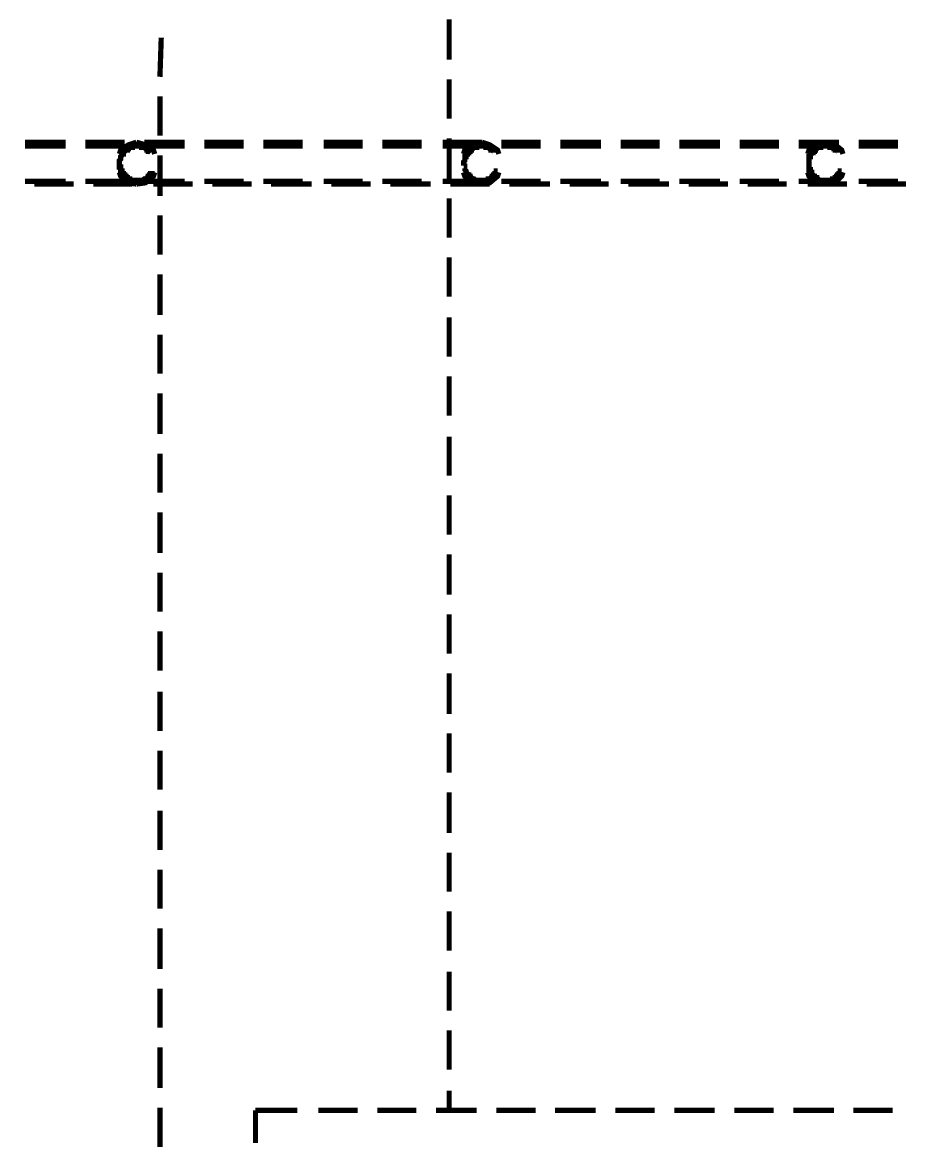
# Model space of a CAD drawing. Extents: x 0.1 to 11.6, y 0.3 to 16.2.
# Drawn here: x 6.062 to 7.19, y 7.358 to 8.794 of the extents above; entities that cross this region are included whole.
import ezdxf

# ---------------------------------------------------------------- set-up
doc = ezdxf.new("R2010")
doc.units = 0
doc.header["$MEASUREMENT"] = 0

msp = doc.modelspace()

# ---------------------------------------------------------------- linework, layer by layer
at = {"color": 0, "const_width": 0.00667}
for points in [[(6.60499, 8.74669), (6.60499, 8.79833)], [(6.23665, 8.72499), (6.23833, 8.77501)], [(6.60499, 8.67165), (6.60499, 8.72168)], [(6.23665, 8.65001), (6.23665, 8.69997)], [(6.11664, 8.64165), (6.065, 8.64165)], [(6.19168, 8.64165), (6.14165, 8.64165)], [(6.20665, 8.64165), (6.19667, 8.63835), (6.18668, 8.63167), (6.185, 8.62668)], [(6.22999, 8.62668), (6.22835, 8.63167), (6.21832, 8.63835), (6.20665, 8.64165)], [(6.26833, 8.64165), (6.21669, 8.64165)], [(6.34332, 8.64165), (6.29335, 8.64165)], [(6.41835, 8.64165), (6.36833, 8.64165)], [(6.49501, 8.64165), (6.44499, 8.64165)], [(6.56999, 8.64165), (6.52001, 8.64165)], [(6.64665, 8.64165), (6.59668, 8.64165)], [(6.60499, 8.595), (6.60499, 8.64665)], [(6.64665, 8.64165), (6.63499, 8.63835), (6.625, 8.63167), (6.62332, 8.62668)], [(6.66835, 8.62668), (6.66667, 8.63167), (6.65668, 8.63835), (6.64665, 8.64165)], [(6.72168, 8.64165), (6.67165, 8.64165)], [(6.79833, 8.64165), (6.74669, 8.64165)], [(6.87332, 8.64165), (6.82335, 8.64165)], [(6.94997, 8.64165), (6.89833, 8.64165)], [(7.02501, 8.64165), (6.97499, 8.64165)], [(7.10167, 8.64165), (7.05003, 8.64165)], [(7.08501, 8.64165), (7.07335, 8.63835), (7.06332, 8.63167), (7.06168, 8.62668)], [(7.10667, 8.62668), (7.10499, 8.63167), (7.09668, 8.63835), (7.08501, 8.64165)], [(7.17665, 8.64165), (7.12668, 8.64165)], [(6.11664, 8.63667), (6.065, 8.63667)], [(6.19168, 8.63667), (6.14165, 8.63667)], [(6.185, 8.61165), (6.185, 8.61333), (6.185, 8.61501), (6.185, 8.61664), (6.185, 8.61833), (6.18668, 8.62001), (6.18668, 8.62169), (6.18668, 8.62332), (6.18832, 8.625), (6.18832, 8.62668), (6.19, 8.62668), (6.19, 8.62831), (6.19168, 8.62999), (6.19336, 8.63167), (6.19499, 8.63167), (6.19499, 8.63336), (6.19667, 8.63336), (6.19667, 8.63499), (6.19835, 8.63499), (6.19997, 8.63499), (6.20167, 8.63499), (6.20167, 8.63667), (6.20335, 8.63667), (6.20503, 8.63667), (6.20665, 8.63667), (6.20833, 8.63667), (6.21001, 8.63667), (6.21164, 8.63667), (6.21332, 8.63667), (6.21332, 8.63499), (6.215, 8.63499), (6.21669, 8.63499), (6.21832, 8.63336), (6.22, 8.63336), (6.22, 8.63167), (6.22168, 8.63167), (6.22168, 8.62999), (6.22331, 8.62999), (6.22499, 8.62831)], [(6.26833, 8.63667), (6.21669, 8.63667)], [(6.34332, 8.63667), (6.29335, 8.63667)], [(6.41835, 8.63667), (6.36833, 8.63667)], [(6.49501, 8.63667), (6.44499, 8.63667)], [(6.56999, 8.63667), (6.52001, 8.63667)], [(6.64665, 8.63667), (6.59668, 8.63667)], [(6.62332, 8.61165), (6.62332, 8.61333), (6.62332, 8.61501), (6.62332, 8.61664), (6.625, 8.61833), (6.625, 8.62001), (6.625, 8.62169), (6.625, 8.62332), (6.62668, 8.62332), (6.62668, 8.625), (6.62668, 8.62668), (6.62831, 8.62668), (6.62831, 8.62831), (6.62999, 8.62831), (6.62999, 8.62999), (6.63167, 8.62999), (6.63167, 8.63167), (6.63336, 8.63167), (6.63336, 8.63336), (6.63499, 8.63336), (6.63667, 8.63499), (6.63835, 8.63499), (6.63997, 8.63499), (6.63997, 8.63667), (6.64165, 8.63667), (6.64333, 8.63667), (6.64501, 8.63667), (6.64665, 8.63667), (6.64833, 8.63667), (6.65001, 8.63667), (6.65169, 8.63667), (6.65169, 8.63499), (6.65332, 8.63499), (6.655, 8.63499), (6.65668, 8.63336), (6.65831, 8.63336), (6.65831, 8.63167), (6.66, 8.63167), (6.66168, 8.62999), (6.66336, 8.62999), (6.66336, 8.62831)], [(6.72168, 8.63667), (6.67165, 8.63667)], [(6.79833, 8.63667), (6.74669, 8.63667)], [(6.87332, 8.63667), (6.82335, 8.63667)], [(6.94997, 8.63667), (6.89833, 8.63667)], [(7.02501, 8.63667), (6.97499, 8.63667)], [(7.10167, 8.63667), (7.05003, 8.63667)], [(7.06332, 8.61165), (7.06332, 8.61333), (7.06332, 8.61501), (7.06332, 8.61664), (7.06332, 8.61833), (7.06332, 8.62001), (7.06332, 8.62169), (7.06332, 8.62332), (7.065, 8.62332), (7.065, 8.625), (7.06668, 8.62668), (7.06668, 8.62831), (7.06836, 8.62831), (7.06836, 8.62999), (7.06999, 8.62999), (7.06999, 8.63167), (7.07167, 8.63167), (7.07167, 8.63336), (7.07335, 8.63336), (7.07497, 8.63499), (7.07667, 8.63499), (7.07835, 8.63499), (7.07835, 8.63667), (7.08003, 8.63667), (7.08165, 8.63667), (7.08333, 8.63667), (7.08501, 8.63667), (7.08664, 8.63667), (7.08832, 8.63667), (7.09, 8.63667), (7.09, 8.63499), (7.09169, 8.63499), (7.09332, 8.63499), (7.095, 8.63499), (7.095, 8.63336), (7.09668, 8.63336), (7.09668, 8.63167), (7.09831, 8.63167), (7.09999, 8.62999), (7.10167, 8.62999), (7.10167, 8.62831)], [(7.17665, 8.63667), (7.12668, 8.63667)], [(6.23665, 8.57335), (6.23665, 8.625)], [(6.22667, 8.60499), (6.22667, 8.60335), (6.22667, 8.60167), (6.22499, 8.60167), (6.22499, 8.59999), (6.22331, 8.59999), (6.22331, 8.59831), (6.22168, 8.59831), (6.22168, 8.59668), (6.22, 8.59668), (6.21832, 8.595), (6.21669, 8.595), (6.215, 8.59332), (6.21332, 8.59332), (6.21164, 8.59332), (6.21001, 8.59332), (6.20833, 8.59332), (6.20833, 8.59169), (6.20665, 8.59169), (6.20665, 8.59332), (6.20503, 8.59332), (6.20335, 8.59332), (6.20167, 8.59332), (6.19997, 8.59332), (6.19835, 8.59332), (6.19835, 8.595), (6.19667, 8.595), (6.19499, 8.595), (6.19499, 8.59668), (6.19336, 8.59668), (6.19336, 8.59831), (6.19168, 8.59831), (6.19168, 8.59999), (6.19, 8.59999), (6.19, 8.60167), (6.18832, 8.60167), (6.18832, 8.60335), (6.18832, 8.60499), (6.18668, 8.60499), (6.18668, 8.60667), (6.18668, 8.60835), (6.18668, 8.61003), (6.185, 8.61003), (6.185, 8.61165)], [(6.185, 8.60335), (6.18668, 8.59831), (6.19667, 8.59), (6.20665, 8.58832)], [(6.20665, 8.58832), (6.21832, 8.59), (6.22835, 8.59831), (6.22999, 8.60335)], [(6.66667, 8.60499), (6.66499, 8.60499), (6.66499, 8.60335), (6.66499, 8.60167), (6.66336, 8.60167), (6.66336, 8.59999), (6.66168, 8.59999), (6.66168, 8.59831), (6.66, 8.59831), (6.66, 8.59668), (6.65831, 8.59668), (6.65668, 8.595), (6.655, 8.595), (6.655, 8.59332), (6.65332, 8.59332), (6.65169, 8.59332), (6.65001, 8.59332), (6.64833, 8.59332), (6.64665, 8.59169), (6.64501, 8.59169), (6.64501, 8.59332), (6.64333, 8.59332), (6.64165, 8.59332), (6.63997, 8.59332), (6.63835, 8.59332), (6.63667, 8.595), (6.63499, 8.595), (6.63336, 8.59668), (6.63167, 8.59668), (6.63167, 8.59831), (6.62999, 8.59831), (6.62999, 8.59999), (6.62831, 8.59999), (6.62831, 8.60167), (6.62668, 8.60335), (6.62668, 8.60499), (6.625, 8.60667), (6.625, 8.60835), (6.625, 8.61003), (6.625, 8.61165), (6.62332, 8.61165)], [(6.62332, 8.60335), (6.625, 8.59831), (6.63499, 8.59), (6.64665, 8.58832)], [(6.64665, 8.58832), (6.65668, 8.59), (6.66667, 8.59831), (6.66835, 8.60335)], [(7.06168, 8.60335), (7.06332, 8.59831), (7.07335, 8.59), (7.08501, 8.58832)], [(7.10499, 8.60499), (7.10335, 8.60499), (7.10335, 8.60335), (7.10335, 8.60167), (7.10167, 8.60167), (7.10167, 8.59999), (7.09999, 8.59999), (7.09999, 8.59831), (7.09831, 8.59831), (7.09831, 8.59668), (7.09668, 8.59668), (7.09668, 8.595), (7.095, 8.595), (7.09332, 8.595), (7.09332, 8.59332), (7.09169, 8.59332), (7.09, 8.59332), (7.08832, 8.59332), (7.08664, 8.59332), (7.08664, 8.59169), (7.08501, 8.59169), (7.08333, 8.59169), (7.08333, 8.59332), (7.08165, 8.59332), (7.08003, 8.59332), (7.07835, 8.59332), (7.07667, 8.59332), (7.07497, 8.595), (7.07335, 8.595), (7.07335, 8.59668), (7.07167, 8.59668), (7.06999, 8.59668), (7.06999, 8.59831), (7.06836, 8.59831), (7.06836, 8.59999), (7.06668, 8.60167), (7.06668, 8.60335), (7.065, 8.60335), (7.065, 8.60499), (7.065, 8.60667), (7.06332, 8.60667), (7.06332, 8.60835), (7.06332, 8.61003), (7.06332, 8.61165)], [(7.08501, 8.58832), (7.09668, 8.59), (7.10499, 8.59831), (7.10667, 8.60335)], [(6.065, 8.59169), (6.11664, 8.59169)], [(6.07667, 8.58832), (6.12668, 8.58832)], [(6.14165, 8.59169), (6.19168, 8.59169)], [(6.15169, 8.58832), (6.20167, 8.58832)], [(6.21669, 8.59169), (6.26833, 8.59169)], [(6.22835, 8.58832), (6.27832, 8.58832)], [(6.29335, 8.59169), (6.34332, 8.59169)], [(6.30333, 8.58832), (6.35335, 8.58832)], [(6.36833, 8.59169), (6.41835, 8.59169)], [(6.37831, 8.58832), (6.43001, 8.58832)], [(6.44499, 8.59169), (6.49501, 8.59169)], [(6.45503, 8.58832), (6.50499, 8.58832)], [(6.52001, 8.59169), (6.56999, 8.59169)], [(6.53, 8.58832), (6.58165, 8.58832)], [(6.59668, 8.59169), (6.64665, 8.59169)], [(6.60667, 8.58832), (6.65668, 8.58832)], [(6.67165, 8.59169), (6.72168, 8.59169)], [(6.68164, 8.58832), (6.73335, 8.58832)], [(6.74669, 8.59169), (6.79833, 8.59169)], [(6.75836, 8.58832), (6.80832, 8.58832)], [(6.82335, 8.59169), (6.87332, 8.59169)], [(6.83333, 8.58832), (6.88499, 8.58832)], [(6.89833, 8.59169), (6.94997, 8.59169)], [(6.91, 8.58832), (6.96001, 8.58832)], [(6.97499, 8.59169), (7.02501, 8.59169)], [(6.98503, 8.58832), (7.035, 8.58832)], [(7.05003, 8.59169), (7.10167, 8.59169)], [(7.06168, 8.58832), (7.11165, 8.58832)], [(7.12668, 8.59169), (7.17665, 8.59169)], [(7.13667, 8.58832), (7.18668, 8.58832)], [(6.60499, 8.52001), (6.60499, 8.56999)], [(6.23665, 8.49832), (6.23665, 8.54833)], [(6.60499, 8.44499), (6.60499, 8.49501)], [(6.23665, 8.42165), (6.23665, 8.47331)], [(6.60499, 8.36833), (6.60499, 8.41835)], [(6.23665, 8.34668), (6.23665, 8.39665)], [(6.60499, 8.29335), (6.60499, 8.34332)], [(6.23665, 8.27001), (6.23665, 8.32167)], [(6.60499, 8.21669), (6.60499, 8.26665)], [(6.23665, 8.19499), (6.23665, 8.24501)], [(6.60499, 8.14165), (6.60499, 8.19168)], [(6.23665, 8.11833), (6.23665, 8.16997)], [(6.60499, 8.065), (6.60499, 8.11664)], [(6.23665, 8.04335), (6.23665, 8.09332)], [(6.60499, 7.99001), (6.60499, 8.03999)], [(6.23665, 7.96832), (6.23665, 8.01833)], [(6.60499, 7.91336), (6.60499, 7.965)], [(6.23665, 7.89165), (6.23665, 7.94168)], [(6.60499, 7.83832), (6.60499, 7.88835)], [(6.23665, 7.81668), (6.23665, 7.86664)], [(6.60499, 7.76167), (6.60499, 7.81332)], [(6.23665, 7.74001), (6.23665, 7.78999)], [(6.60499, 7.68668), (6.60499, 7.73665)], [(6.23665, 7.66499), (6.23665, 7.715)], [(6.60499, 7.61165), (6.60499, 7.66168)], [(6.23665, 7.58832), (6.23665, 7.63997)], [(6.60499, 7.535), (6.60499, 7.58501)], [(6.23665, 7.51335), (6.23665, 7.56332)], [(6.60499, 7.46001), (6.60499, 7.50999)], [(6.23665, 7.43668), (6.23665, 7.48833)], [(6.60499, 7.40831), (6.60499, 7.43332)], [(6.23665, 7.36165), (6.23665, 7.41168)], [(6.41168, 7.40831), (6.35835, 7.40831)], [(6.35835, 7.40831), (6.35835, 7.36664)], [(6.48833, 7.40831), (6.43832, 7.40831)], [(6.56332, 7.40831), (6.51335, 7.40831)], [(6.63997, 7.40831), (6.58832, 7.40831)], [(6.715, 7.40831), (6.66499, 7.40831)], [(6.79167, 7.40831), (6.74001, 7.40831)], [(6.86664, 7.40831), (6.81668, 7.40831)], [(6.94336, 7.40831), (6.89165, 7.40831)], [(7.01833, 7.40831), (6.96832, 7.40831)], [(7.095, 7.40831), (7.04335, 7.40831)], [(7.16997, 7.40831), (7.12001, 7.40831)]]:
    msp.add_lwpolyline(points, dxfattribs=at)

doc.saveas('drawing.dxf')
